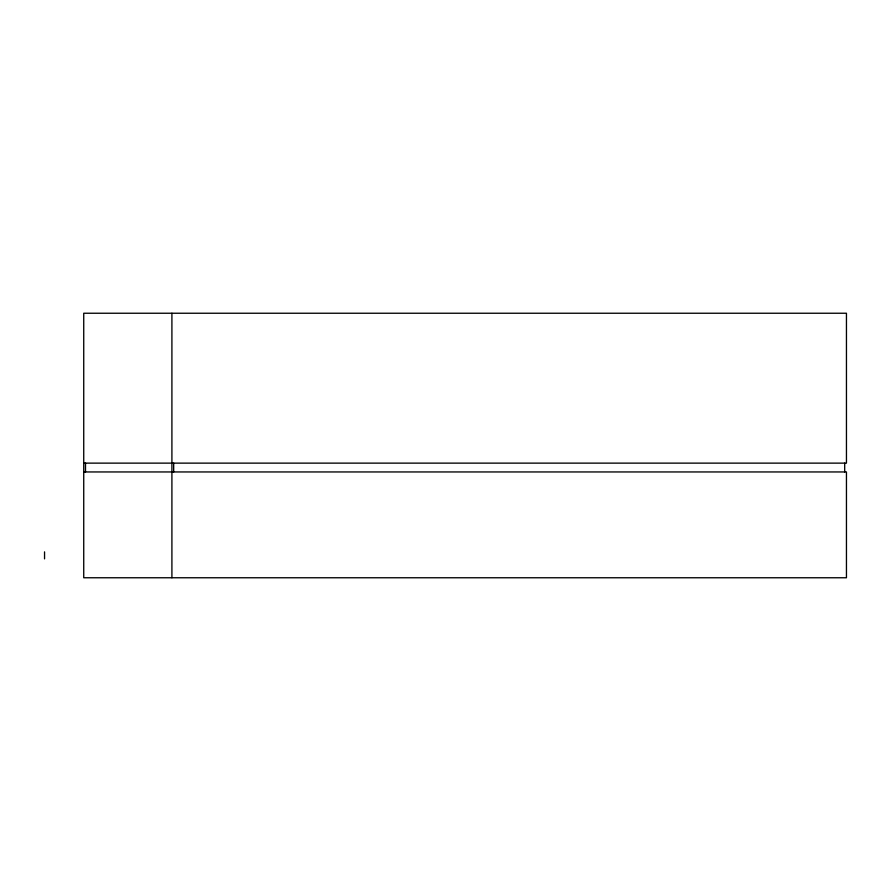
<?xml version="1.0" encoding="UTF-8"?>
<svg xmlns="http://www.w3.org/2000/svg" width="891" height="891" viewBox="0 0 891 891"><rect width="100%" height="100%" fill="white"/><g stroke="black" fill="none" stroke-linecap="round" stroke-linejoin="round"><path stroke-width="1.34" d="M83.732 463.131L846.45 463.131L846.45 313.242L83.732 313.242L83.732 577.758L846.45 577.758L846.45 471.952L83.732 471.952M844.69 463.131L844.69 471.952M173.678 463.131L173.678 471.952M171.907 313.242L171.907 577.758M85.503 463.131L85.503 471.952M44.55 551.863L44.55 558.869"/></g></svg>
